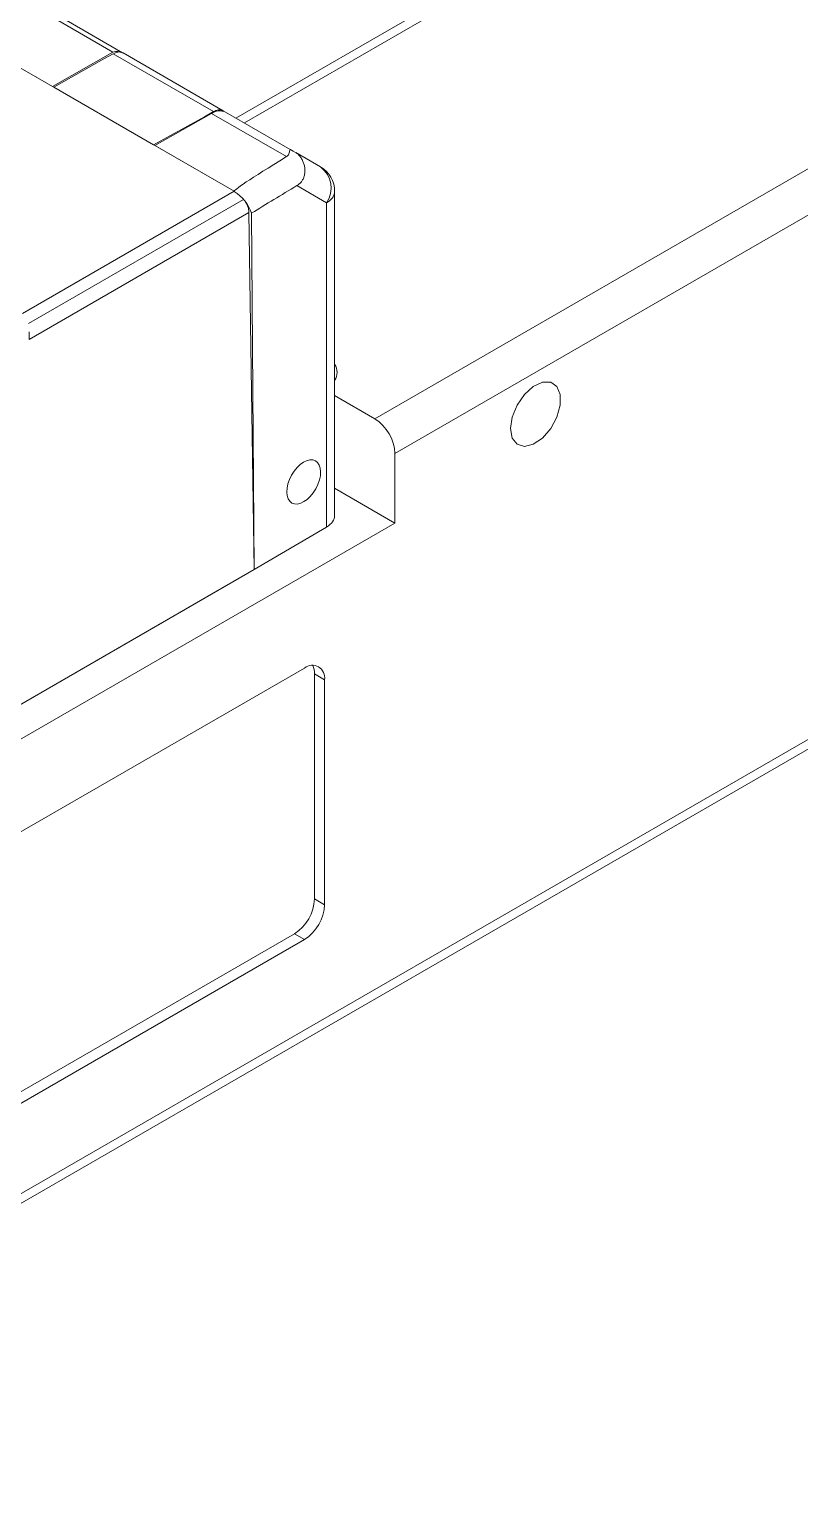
# Paper-space layout '시트2-ENG' of a CAD drawing. Header units: millimetres. Extents: x 5 to 415, y 5 to 292.
# Drawn here: x 363.56 to 377.12, y 244.62 to 270.36 of the extents above; entities that cross this region are included whole.
import ezdxf

# ---------------------------------------------------------------- set-up
doc = ezdxf.new("R2010")
doc.units = ezdxf.units.MM

psp = doc.layouts.new('시트2-ENG')

# ---------------------------------------------------------------- linework, layer by layer
at = {"color": 7, "linetype": 'Continuous', "lineweight": 18}
for p, q in [((390.726, 282.377), (367.202, 268.798)), ((369.645, 263.508), (396.374, 278.938)), ((397.611, 278.836), (369.999, 262.895)), ((354.725, 244.851), (401.996, 272.14)), ((354.622, 244.622), (401.892, 271.911)), ((363.64, 270.767), (365.036, 269.961)), ((363.809, 270.756), (365.206, 269.95)), ((367.171, 267.51), (362.574, 270.163)), ((363.971, 269.357), (362.574, 270.163)), ((365.036, 269.961), (363.971, 269.357)), ((363.996, 269.342), (364.878, 269.842)), ((364.878, 269.842), (365.041, 269.932)), ((365.041, 269.932), (366.806, 268.913)), ((365.214, 269.946), (366.976, 268.928)), ((365.749, 268.331), (363.996, 269.342)), ((365.749, 268.331), (366.645, 268.821)), ((366.771, 268.881), (365.774, 268.316)), ((366.645, 268.821), (366.806, 268.913)), ((368.089, 268.12), (366.771, 268.881)), ((367.018, 268.904), (366.976, 268.928)), ((367.018, 268.904), (368.156, 268.247)), ((367.171, 267.51), (365.774, 268.316)), ((368.252, 268.192), (368.688, 267.94)), ((368.795, 267.308), (368.273, 267.61)), ((368.938, 267.507), (368.938, 261.804)), ((363.552, 265.183), (367.336, 267.367)), ((368.795, 261.601), (368.795, 267.308)), ((367.43, 267.136), (363.564, 264.904)), ((367.524, 260.855), (367.43, 267.136)), ((367.524, 260.855), (367.477, 267.128)), ((363.564, 265.008), (363.564, 265.035)), ((363.564, 264.904), (363.564, 265.008)), ((368.938, 263.916), (369.645, 263.508)), ((369.999, 262.895), (369.999, 261.67)), ((369.999, 261.67), (368.938, 262.283)), ((354.725, 252.853), (369.999, 261.67)), ((368.795, 261.601), (367.524, 260.855)), ((357.165, 254.875), (367.524, 260.855)), ((367.064, 260.589), (354.195, 253.159)), ((367.097, 260.609), (367.064, 260.589)), ((368.408, 259.119), (357.907, 253.057)), ((368.585, 255.056), (368.585, 259.017)), ((368.762, 258.915), (368.585, 259.017)), ((368.762, 254.954), (368.762, 258.915)), ((368.585, 255.056), (368.762, 254.954)), ((357.731, 248.382), (368.231, 254.444)), ((357.907, 248.28), (368.408, 254.342)), ((368.408, 254.342), (368.231, 254.444))]:
    psp.add_line(p, q, dxfattribs=at)
at = {"color": 8, "linetype": 'Continuous', "lineweight": 18}
for p, q in [((390.717, 282.203), (367.349, 268.713)), ((366.645, 268.81), (366.645, 268.821)), ((363.447, 265.36), (367.171, 267.51))]:
    psp.add_line(p, q, dxfattribs=at)
at = {"color": 7, "linetype": 'Continuous', "lineweight": 18, "flags": 128}
psp.add_lwpolyline([(372.032, 263.334), (372.062, 263.535), (372.147, 263.744), (372.277, 263.932), (372.433, 264.074), (372.595, 264.15), (372.74, 264.15), (372.85, 264.075), (372.908, 263.934), (372.908, 263.746), (372.85, 263.537), (372.74, 263.336), (372.595, 263.168), (372.433, 263.057), (372.277, 263.018), (372.147, 263.057), (372.062, 263.167), (372.032, 263.334)], dxfattribs=at)
at = {"color": 7, "linetype": 'Continuous', "lineweight": 18}
for centre, radius, start, end in [((365.109, 269.763), 0.211, 62.523, 110.0342), ((366.914, 268.677), 0.25, 65.5492, 125.0836), ((368.416, 267.569), 0.46, 325.4207, 53.7367), ((368.438, 267.507), 0.5, 0, 60), ((366.757, 266.863), 0.767, 20.197, 57.3602), ((368.694, 267.532), 0.245, 294.2404, 354.1405), ((368.712, 264.324), 0.268, 327.448, 32.552), ((369.231, 262.86), 0.768, 2.6055, 57.3945), ((368.546, 258.95), 0.218, 350.786, 129.2033), ((368.266, 259.028), 0.319, 357.8954, 25.7081), ((367.817, 255.091), 0.768, 302.6055, 357.3945), ((367.994, 254.989), 0.768, 302.6055, 357.3945)]:
    psp.add_arc(centre, radius, start, end, dxfattribs=at)
for centre, major_axis, ratio, start_param, end_param in [((368.655, 267.959), (0.5, -0.289), 0.00007, 2.510391, 3.175795), ((407.684, 290.489), (40.514, 22.978), 0.007557, 2.923758, 3.146034), ((402.45, 287.468), (40.159, 23.59), 0.007625, 2.584269, 2.62324), ((368.438, 261.804), (0.5, 0), 0.577332, 5.506475, 6.283185)]:
    psp.add_ellipse(centre, major_axis=major_axis, ratio=ratio, start_param=start_param, end_param=end_param, dxfattribs=at)
psp.add_ellipse((368.393, 262.395), major_axis=(0.207, 0.371), ratio=0.577293, dxfattribs=at)
for points, knots in [([(365.041, 269.932), (365.078, 269.947), (365.142, 269.975), (365.192, 269.955), (365.214, 269.946)], [0, 0, 0, 0, 0.557682, 1, 1, 1, 1]), ([(366.976, 268.928), (366.948, 268.938), (366.898, 268.956), (366.834, 268.926), (366.806, 268.913)], [0, 0, 0, 0, 0.557681, 1, 1, 1, 1]), ([(368.156, 268.247), (368.153, 268.239), (368.15, 268.228), (368.135, 268.175), (368.12, 268.143), (368.098, 268.127), (368.089, 268.12)], [0, 0, 0, 0, 0.543663, 0.764071, 0.90273, 1, 1, 1, 1]), ([(368.273, 267.61), (368.287, 267.619), (368.316, 267.638), (368.353, 267.677), (368.383, 267.724), (368.405, 267.781), (368.415, 267.844), (368.414, 267.912), (368.403, 267.977), (368.381, 268.041), (368.349, 268.1), (368.314, 268.144), (368.28, 268.174), (368.261, 268.186), (368.252, 268.192)], [0, 0, 0, 0, 0.076127, 0.154066, 0.230358, 0.309372, 0.397694, 0.488523, 0.579046, 0.671612, 0.77348, 0.878457, 0.9389, 1, 1, 1, 1]), ([(367.43, 267.136), (367.428, 267.155), (367.426, 267.193), (367.405, 267.254), (367.385, 267.298), (367.37, 267.319), (367.368, 267.322)], [0, 0, 0, 0, 0.31645, 0.632901, 0.949351, 1, 1, 1, 1])]:
    psp.add_open_spline(points, degree=3, knots=knots, dxfattribs=at)

doc.saveas('drawing.dxf')
